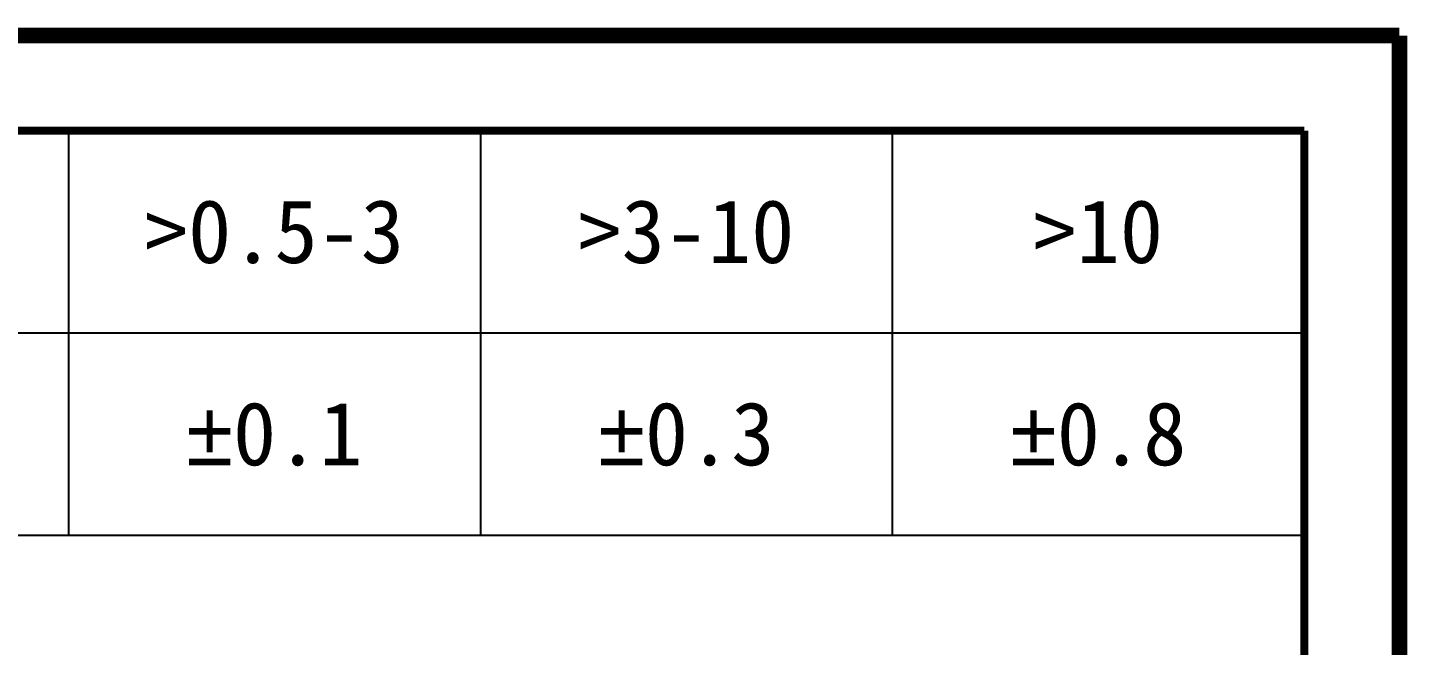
# Model space of a CAD drawing. Header units: millimetres. Extents: x -386 to 595, y -1 to 421.
# Drawn here: x 507.6 to 594.5, y 381.6 to 420.5 of the extents above; entities that cross this region are included whole.
import ezdxf

# ---------------------------------------------------------------- set-up
doc = ezdxf.new("R2010")
doc.units = ezdxf.units.MM
doc.header["$LTSCALE"] = 32.67
doc.layers.get('0').update_dxf_attribs({"linetype": 'CONTINUOUS'})
doc.styles.get("Standard").update_dxf_attribs({"font": '仿宋_GB2312.ttf'})

# ---------------------------------------------------------------- blocks, each defined once
blk = doc.blocks.new('*T128')
at = {"color": 0, "linetype": 'ByBlock', "lineweight": -2}
for p, q in [((0, 0), (323.55, 0)), ((0, 0), (0, -25.5)), ((30, 0), (30, -25.5)), ((55.95, 0), (55.95, -25.5)), ((81.9, 0), (81.9, -25.5)), ((107.85, 0), (107.85, -25.5)), ((133.8, 0), (133.8, -25.5)), ((159.75, 0), (159.75, -25.5)), ((189.75, 0), (189.75, -25.5)), ((219.75, 0), (219.75, -25.5)), ((245.7, 0), (245.7, -25.5)), ((271.65, 0), (271.65, -25.5)), ((297.6, 0), (297.6, -25.5)), ((323.55, 0), (323.55, -25.5)), ((0, -12.75), (323.55, -12.75)), ((0, -25.5), (323.55, -25.5))]:
    blk.add_line(p, q, dxfattribs=at)
at = {"color": 7, "linetype": 'Continuous', "attachment_point": 5, "line_spacing_factor": 0.9}
for s, insert, char_height, width in [('基本尺寸', (15, -6.375), 5, 29.88), ('倒圆角', (204.75, -6.375), 5, 29.88), ('0.5-3', (42.975, -6.375), 4, 25.83), ('>3-6', (68.925, -6.375), 4, 25.83), ('>6-30', (94.875, -6.375), 4, 25.83), ('>30-120', (120.825, -6.375), 4, 25.83), ('>120-400', (146.775, -6.375), 4, 25.83), ('>400-1000', (174.75, -6.375), 4, 29.88), ('<0.5', (232.725, -6.375), 4, 25.83), ('>0.5-3', (258.675, -6.375), 4, 25.83), ('>3-10', (284.625, -6.375), 4, 25.83), ('>10', (310.575, -6.375), 4, 25.83), ('未标公差', (15, -19.125), 5, 29.88), ('未标公差', (204.75, -19.125), 5, 29.88), ('{\\Fgdt;`}\\F仿宋_gb2312.ttf;0.1', (42.975, -19.125), 4, 25.83), ('{\\Fgdt;`}\\F仿宋_gb2312.ttf;0.1', (68.925, -19.125), 4, 25.83), ('{\\Fgdt;`}\\F仿宋_gb2312.ttf;0.2', (94.875, -19.125), 4, 25.83), ('{\\Fgdt;`}\\F仿宋_gb2312.ttf;0.3', (120.825, -19.125), 4, 25.83), ('{\\Fgdt;`}\\F仿宋_gb2312.ttf;0.5', (146.775, -19.125), 4, 25.83), ('{\\Fgdt;`}\\F仿宋_gb2312.ttf;0.8', (174.75, -19.125), 4, 29.88), ('{\\Fgdt;`}\\F仿宋_gb2312.ttf;0.05', (232.725, -19.125), 4, 25.83), ('{\\Fgdt;`}\\F仿宋_gb2312.ttf;0.1', (258.675, -19.125), 4, 25.83), ('{\\Fgdt;`}\\F仿宋_gb2312.ttf;0.3', (284.625, -19.125), 4, 25.83), ('{\\Fgdt;`}\\F仿宋_gb2312.ttf;0.8', (310.575, -19.125), 4, 25.83)]:
    blk.add_mtext(s, dxfattribs=dict(at, insert=insert, char_height=char_height, width=width))

msp = doc.modelspace()

# ---------------------------------------------------------------- linework, layer by layer
at = {"color": 7, "linetype": 'Continuous'}
for points, const_width in [([(0, 420), (594, 420)], 1), ([(594, 0), (594, 420)], 1), ([(30, 414), (588, 414)], 0.5), ([(588, 414), (588, 6)], 0.5)]:
    msp.add_lwpolyline(points, dxfattribs=dict(at, const_width=const_width))

# ---------------------------------------------------------------- block references
msp.add_blockref('*T128', (264.44974, 414.00032))

doc.saveas('drawing.dxf')
